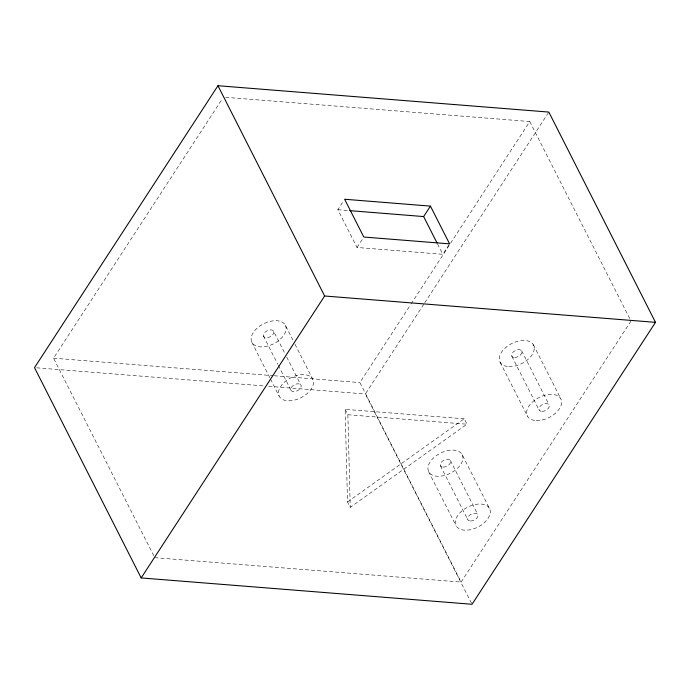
<?xml version="1.0" encoding="UTF-8"?>
<svg xmlns="http://www.w3.org/2000/svg" width="690" height="690" viewBox="0 0 690 690"><rect width="100%" height="100%" fill="white"/><g stroke="black" fill="none" stroke-linecap="round" stroke-linejoin="round"><path stroke-width="0.52" stroke-dasharray="3.45 2.59" d="M153.784 555.761L53.553 358.188L222.24 98.946M449.018 244.734L442.79 254.308L357.015 247.477L337.841 209.691L343.508 200.988M357.015 247.477L363.242 237.903M630.979 321.031L461.11 582.075L359.904 382.579L410.455 304.902M411.042 303.997L529.773 121.535L225.561 97.316M471.555 603.31L365.364 393.999L424.16 303.635M424.755 302.738L548.826 112.073M347.501 501.958L464.223 418.821L466.957 424.212L350.235 507.348L347.501 501.958L345.138 409.343L464.223 418.821M337.841 209.691L348.571 210.554M53.553 358.188L273.137 375.671M274.206 375.757L359.904 382.579M36.648 367.822L264.382 385.96M268.686 386.305L365.364 393.999M345.138 409.343L347.872 414.733L466.957 424.212M154.758 557.675L461.11 582.075M529.773 121.535L630.005 319.108M533.387 344.767L560.746 398.691M521.657 350.77L549.016 404.685M511.877 356.333L539.226 410.248M500.147 362.328L527.496 416.243M437.529 243.924L442.79 254.308M462.257 454.814A18.803 11.187 -26.9 0 1 441.195 476.109A18.803 11.187 -26.9 0 1 432.82 458.643A18.803 11.187 -26.9 0 1 462.257 454.814L489.607 508.728A18.803 11.187 -26.9 0 1 468.545 530.024A18.803 11.187 -26.9 0 1 460.17 512.558A18.803 11.187 -26.9 0 1 489.607 508.728M450.389 460.515L477.739 514.43M440.462 465.862L467.811 519.777M428.585 471.563L455.943 525.478M285.419 325.352A18.803 11.187 -26.9 0 1 264.503 346.699A18.803 11.187 -26.9 0 1 255.938 329.32A18.803 11.187 -26.9 0 1 285.419 325.352L293.103 340.481M295.018 344.267L312.777 379.267A18.803 11.187 -26.9 0 1 291.861 400.614A18.803 11.187 -26.9 0 1 283.288 383.243A18.803 11.187 -26.9 0 1 312.777 379.267M273.783 331.571A5.641 3.355 -26.9 0 1 266.892 337.712A5.641 3.355 -26.9 0 1 265.193 332.088A5.641 3.355 -26.9 0 1 273.783 331.571L284.823 353.323M286.738 357.11L301.133 385.486A5.641 3.355 -26.9 0 1 294.242 391.627A5.641 3.355 -26.9 0 1 292.543 386.012A5.641 3.355 -26.9 0 1 301.133 385.486M263.459 336.013L277.854 364.389M278.337 365.338L290.809 389.928M251.815 342.231L270.057 378.172M270.532 379.121L279.174 396.146M347.872 414.733L350.235 507.348M536.268 420.555A18.803 11.187 -26.9 0 0 561.608 401.502A18.803 11.187 -26.9 0 0 534.483 400.338A18.803 11.187 -26.9 0 0 536.268 420.555M542.012 411.395A5.641 3.355 -26.9 0 0 549.343 405.496A5.641 3.355 -26.9 0 0 541.003 405.504A5.641 3.355 -26.9 0 0 542.012 411.395M470.485 521.036A5.641 3.355 -26.9 0 0 478.015 515.266A5.641 3.355 -26.9 0 0 469.821 515.016A5.641 3.355 -26.9 0 0 470.485 521.036M443.135 467.121A5.641 3.355 -26.9 0 0 450.665 461.351A5.641 3.355 -26.9 0 0 442.471 461.093A5.641 3.355 -26.9 0 0 443.135 467.121M508.918 366.64A18.803 11.187 -26.9 0 0 534.25 347.588A18.803 11.187 -26.9 0 0 507.133 346.415A18.803 11.187 -26.9 0 0 508.918 366.64M514.662 357.48A5.641 3.355 -26.9 0 0 521.994 351.581A5.641 3.355 -26.9 0 0 513.653 351.589A5.641 3.355 -26.9 0 0 514.662 357.48"/><path stroke-width="1.03" d="M217.962 85.724L34.5 367.658L141.174 577.927L472.038 604.276L655.5 322.342L548.826 112.073L217.962 85.724L324.636 296.001L655.5 322.342M141.174 577.927L324.636 296.001M437.046 242.984L423.643 216.565L430.439 206.12L344.638 199.255L363.803 237.032L449.587 243.863L430.439 206.12M349.64 210.64L423.643 216.565"/></g></svg>
